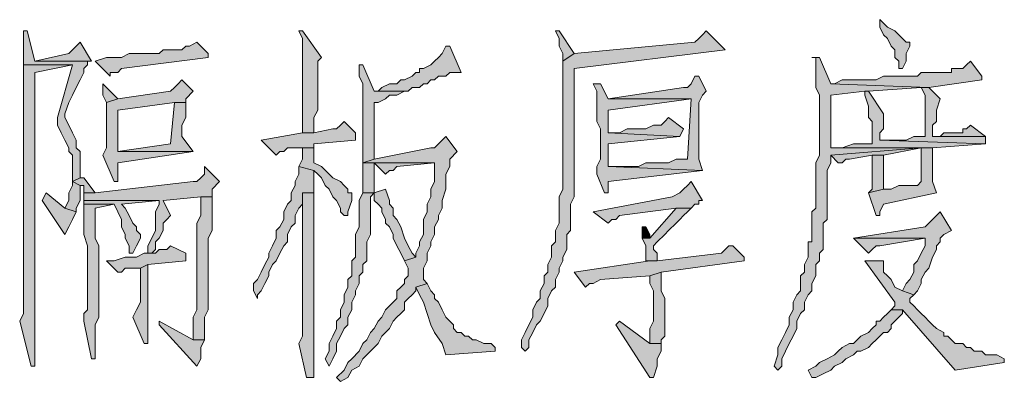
# Model space of a CAD drawing. Header units: millimetres. Extents: x 24 to 410, y 10 to 282.
# Drawn here: x 340.32 to 351.37, y 27.26 to 31.33 of the extents above; entities that cross this region are included whole.
import ezdxf

# ---------------------------------------------------------------- set-up
doc = ezdxf.new("R2010")
doc.units = ezdxf.units.MM

msp = doc.modelspace()

# ---------------------------------------------------------------- hatches: boundary and pattern name
h = msp.add_hatch(color=7)
h.dxf.hatch_style = 2
h.paths.add_polyline_path([(349.969667, 31.326667), (349.969667, 31.242), (350.012, 31.157333), (350.054333, 31.115), (350.096667, 31.030333), (350.139, 30.988), (350.139, 30.903333), (350.181333, 30.861), (350.181333, 30.776333), (350.223667, 30.776333), (350.266, 30.861), (350.266, 30.945667), (350.308333, 31.030333), (350.308333, 31.072667), (350.266, 31.072667), (350.223667, 31.115), (350.181333, 31.157333), (350.139, 31.199667), (350.054333, 31.242)])
h = msp.add_hatch(color=7)
h.dxf.hatch_style = 2
h.paths.add_polyline_path([(340.402333, 31.199667), (340.36, 31.199667), (340.36, 31.115), (340.36, 30.818667), (340.910333, 30.818667), (340.741, 30.226), (340.741, 30.141333), (340.783333, 30.056667), (340.825667, 29.972), (340.868, 29.887333), (340.868, 29.845), (340.910333, 29.802667), (340.910333, 29.506333), (340.995, 29.548667), (340.995, 29.845), (340.952667, 29.887333), (340.952667, 29.972), (340.910333, 30.056667), (340.868, 30.141333), (340.825667, 30.226), (340.825667, 30.268333), (340.868, 30.395333), (340.910333, 30.48), (340.952667, 30.564667), (340.995, 30.649333), (341.037333, 30.734), (341.037333, 30.776333), (341.079667, 30.818667), (341.079667, 30.861), (341.122, 30.861), (340.487, 30.861)])
h = msp.add_hatch(color=7)
h.dxf.hatch_style = 2
h.paths.add_polyline_path([(343.492667, 31.199667), (343.450333, 31.199667), (343.492667, 31.115), (343.492667, 30.056667), (343.619667, 30.056667), (343.619667, 30.141333), (343.619667, 30.226), (343.662, 30.310667), (343.662, 30.861), (343.704333, 30.903333)])
h = msp.add_hatch(color=7)
h.dxf.hatch_style = 2
h.paths.add_polyline_path([(348.022333, 31.199667), (347.98, 31.157333), (347.937667, 31.115), (347.895333, 31.072667), (346.540667, 30.945667), (346.413667, 30.861), (346.413667, 29.421667), (346.371333, 29.337), (346.371333, 29.252333), (346.371333, 29.21), (346.371333, 29.040667), (346.329, 28.956), (346.329, 28.829), (346.286667, 28.786667), (346.286667, 28.659667), (346.244333, 28.575), (346.244333, 28.490333), (346.202, 28.448), (346.202, 28.363333), (346.159667, 28.278667), (346.159667, 28.194), (346.117333, 28.151667), (346.075, 28.067), (346.075, 27.982333), (346.032667, 27.897667), (345.990333, 27.813), (345.948, 27.728333), (345.948, 27.643667), (345.990333, 27.601333), (346.032667, 27.643667), (346.032667, 27.728333), (346.075, 27.813), (346.117333, 27.897667), (346.159667, 27.94), (346.202, 28.024667), (346.244333, 28.109333), (346.244333, 28.194), (346.286667, 28.278667), (346.329, 28.321), (346.329, 28.405667), (346.371333, 28.490333), (346.371333, 28.532667), (346.413667, 28.617333), (346.413667, 28.659667), (346.456, 28.744333), (346.456, 28.913667), (346.498333, 28.956), (346.498333, 29.252333), (346.540667, 29.337), (346.540667, 30.776333), (348.234, 30.988), (348.191667, 31.030333)])
h = msp.add_hatch(color=7)
h.dxf.hatch_style = 2
h.paths.add_polyline_path([(346.371333, 31.199667), (346.329, 31.199667), (346.371333, 31.115), (346.371333, 31.030333), (346.413667, 30.945667), (346.413667, 30.861), (346.540667, 30.945667)])
h = msp.add_hatch(color=7)
h.dxf.hatch_style = 2
h.paths.add_polyline_path([(340.995, 31.072667), (340.952667, 31.030333), (340.910333, 30.988), (340.868, 30.945667), (340.487, 30.861), (341.122, 30.861)])
h = msp.add_hatch(color=7)
h.dxf.hatch_style = 2
h.paths.add_polyline_path([(342.307333, 31.072667), (342.222667, 31.030333), (342.180333, 31.030333), (342.138, 30.988), (341.926333, 30.988), (341.884, 30.945667), (341.545333, 30.945667), (341.460667, 30.903333), (341.291333, 30.903333), (341.164333, 30.861), (341.333667, 30.691667), (341.333667, 30.734), (341.418333, 30.734), (341.460667, 30.776333), (342.434333, 30.903333), (342.434333, 30.945667)])
h = msp.add_hatch(color=7)
h.dxf.hatch_style = 2
h.paths.add_polyline_path([(345.143667, 31.030333), (345.101333, 31.030333), (345.059, 30.945667), (345.016667, 30.903333), (344.974333, 30.861), (344.932, 30.818667), (344.847333, 30.776333), (344.805, 30.776333), (344.805, 30.734), (344.762667, 30.734), (344.720333, 30.691667), (344.635667, 30.649333), (344.593333, 30.649333), (344.551, 30.607), (344.466333, 30.607), (344.381667, 30.564667), (344.339333, 30.522333), (344.297, 30.522333), (344.635667, 30.522333), (344.678, 30.522333), (344.720333, 30.564667), (344.805, 30.564667), (344.847333, 30.607), (344.889667, 30.607), (344.932, 30.649333), (344.974333, 30.649333), (345.016667, 30.691667), (345.101333, 30.691667), (345.143667, 30.734), (345.270667, 30.734)])
h = msp.add_hatch(color=7)
h.dxf.hatch_style = 2
h.paths.add_polyline_path([(349.292333, 30.903333), (349.207667, 30.903333), (349.25, 30.903333), (349.25, 30.564667), (349.292333, 30.48), (349.292333, 29.802667), (349.25, 29.718), (349.25, 29.21), (349.207667, 29.167667), (349.207667, 28.998333), (349.207667, 28.913667), (349.207667, 28.829), (349.165333, 28.829), (349.165333, 28.659667), (349.123, 28.575), (349.123, 28.490333), (349.080667, 28.448), (349.080667, 28.278667), (349.038333, 28.236333), (348.996, 28.151667), (348.996, 28.067), (348.953667, 27.982333), (348.953667, 27.897667), (348.911333, 27.813), (348.869, 27.728333), (348.826667, 27.643667), (348.826667, 27.559), (348.784333, 27.432), (348.826667, 27.389667), (348.869, 27.432), (348.869, 27.516667), (348.911333, 27.601333), (348.953667, 27.686), (348.996, 27.770667), (349.038333, 27.855333), (349.038333, 27.94), (349.080667, 28.024667), (349.123, 28.067), (349.123, 28.151667), (349.165333, 28.236333), (349.207667, 28.278667), (349.207667, 28.363333), (349.25, 28.448), (349.25, 28.575), (349.292333, 28.617333), (349.292333, 28.702), (349.334667, 28.744333), (349.334667, 29.040667), (349.377, 29.083), (349.377, 29.633333), (349.419333, 29.718), (349.419333, 29.802667), (350.435333, 29.887333), (350.562333, 29.887333), (349.419333, 29.887333), (349.419333, 30.48), (349.800333, 30.522333), (349.842667, 30.522333), (350.435333, 30.564667), (350.52, 30.564667), (349.419333, 30.607)])
h = msp.add_hatch(color=7)
h.dxf.hatch_style = 2
h.paths.add_polyline_path([(350.985667, 30.861), (350.943333, 30.818667), (350.901, 30.776333), (350.774, 30.776333), (350.774, 30.734), (350.435333, 30.734), (350.393, 30.691667), (350.012, 30.691667), (349.927333, 30.649333), (349.842667, 30.649333), (349.758, 30.649333), (349.546333, 30.649333), (349.461667, 30.607), (349.419333, 30.607), (350.52, 30.564667), (351.112667, 30.649333), (351.112667, 30.691667)])
h = msp.add_hatch(color=7)
h.dxf.hatch_style = 2
h.paths.add_polyline_path([(340.36, 30.818667), (340.36, 28.532667), (340.36, 28.448), (340.36, 28.024667), (340.317667, 27.94), (340.444667, 27.432), (340.487, 27.432), (340.487, 27.474333), (340.487, 30.734), (340.910333, 30.818667)])
h = msp.add_hatch(color=7)
h.dxf.hatch_style = 2
h.paths.add_polyline_path([(344.17, 30.818667), (344.127667, 30.818667), (344.127667, 30.691667), (344.17, 30.607), (344.17, 29.718), (344.297, 29.760333), (344.297, 30.395333), (344.339333, 30.395333), (344.424, 30.437667), (344.466333, 30.48), (344.551, 30.48), (344.635667, 30.522333), (344.297, 30.522333)])
h = msp.add_hatch(color=7)
h.dxf.hatch_style = 2
h.paths.add_polyline_path([(342.138, 30.649333), (342.095667, 30.607), (342.053333, 30.564667), (342.011, 30.522333), (341.418333, 30.437667), (341.291333, 30.395333), (341.291333, 29.887333), (341.249, 29.802667), (341.376, 29.506333), (341.418333, 29.506333), (341.418333, 29.591), (341.418333, 29.718), (342.265, 29.845), (341.418333, 29.845), (341.418333, 29.929667), (341.418333, 30.099), (341.418333, 30.226), (341.418333, 30.310667), (342.053333, 30.395333), (342.180333, 30.395333), (342.180333, 30.437667), (342.265, 30.522333)])
h = msp.add_hatch(color=7)
h.dxf.hatch_style = 2
h.paths.add_polyline_path([(341.249, 30.607), (341.249, 30.48), (341.291333, 30.395333), (341.418333, 30.437667)])
h = msp.add_hatch(color=7)
h.dxf.hatch_style = 2
h.paths.add_polyline_path([(346.837, 30.607), (346.752333, 30.607), (346.794667, 30.522333), (346.794667, 30.183667), (346.837, 30.099), (346.837, 29.760333), (346.794667, 29.675667), (346.794667, 29.591), (346.879333, 29.379333), (346.921667, 29.379333), (346.921667, 29.421667), (346.921667, 29.506333), (347.98, 29.633333), (346.921667, 29.675667), (346.921667, 29.802667), (346.921667, 29.887333), (346.921667, 29.929667), (347.726, 30.014333), (346.921667, 30.056667), (346.921667, 30.310667), (347.853, 30.437667), (346.921667, 30.437667)])
h = msp.add_hatch(color=7)
h.dxf.hatch_style = 2
h.paths.add_polyline_path([(347.937667, 30.691667), (347.895333, 30.691667), (347.853, 30.607), (347.810667, 30.564667), (347.768333, 30.564667), (346.921667, 30.437667), (347.853, 30.437667), (347.810667, 29.760333), (347.683667, 29.760333), (347.599, 29.718), (347.345, 29.718), (347.260333, 29.675667), (346.921667, 29.675667), (347.98, 29.633333), (347.937667, 29.760333), (347.937667, 30.014333), (347.937667, 30.099), (347.937667, 30.395333), (347.98, 30.48), (348.022333, 30.522333)])
h = msp.add_hatch(color=7)
h.dxf.hatch_style = 2
h.paths.add_polyline_path([(349.842667, 30.522333), (349.800333, 30.522333), (349.800333, 30.48), (349.842667, 30.353), (349.842667, 30.226), (349.885, 30.183667), (349.885, 29.929667), (349.842667, 29.929667), (349.673333, 29.929667), (349.546333, 29.887333), (349.419333, 29.887333), (350.562333, 29.887333), (351.155, 29.929667), (349.969667, 29.972), (349.969667, 30.056667), (350.012, 30.099), (350.012, 30.268333)])
h = msp.add_hatch(color=7)
h.dxf.hatch_style = 2
h.paths.add_polyline_path([(350.52, 30.564667), (350.435333, 30.564667), (350.477667, 30.48), (350.477667, 30.014333), (350.393, 30.014333), (350.350667, 30.014333), (350.266, 29.972), (349.969667, 29.972), (351.155, 29.929667), (351.155, 30.014333), (350.562333, 30.014333), (350.562333, 30.141333), (350.604667, 30.183667), (350.604667, 30.226), (350.604667, 30.310667), (350.647, 30.437667)])
h = msp.add_hatch(color=7)
h.dxf.hatch_style = 2
h.paths.add_polyline_path([(342.180333, 30.395333), (342.053333, 30.395333), (342.011, 29.929667), (341.418333, 29.845), (342.265, 29.845), (342.138, 30.014333), (342.138, 30.141333), (342.180333, 30.226)])
h = msp.add_hatch(color=7)
h.dxf.hatch_style = 2
h.paths.add_polyline_path([(343.958333, 30.183667), (343.916, 30.141333), (343.873667, 30.099), (343.831333, 30.099), (343.619667, 30.056667), (343.492667, 30.056667), (343.027, 29.972), (343.196333, 29.802667), (343.238667, 29.845), (343.281, 29.845), (343.323333, 29.887333), (343.619667, 29.887333), (343.619667, 29.929667), (344.085333, 29.972), (344.085333, 30.056667)])
h = msp.add_hatch(color=7)
h.dxf.hatch_style = 2
h.paths.add_polyline_path([(347.599, 30.226), (347.556667, 30.183667), (347.514333, 30.141333), (347.429667, 30.141333), (347.345, 30.099), (347.133333, 30.099), (347.048667, 30.056667), (346.921667, 30.056667), (347.726, 30.014333), (347.768333, 30.099)])
h = msp.add_hatch(color=7)
h.dxf.hatch_style = 2
h.paths.add_polyline_path([(350.985667, 30.141333), (350.943333, 30.099), (350.901, 30.099), (350.901, 30.056667), (350.689333, 30.056667), (350.647, 30.014333), (350.562333, 30.014333), (351.155, 30.014333)])
h = msp.add_hatch(color=7)
h.dxf.hatch_style = 2
h.paths.add_polyline_path([(345.101333, 30.014333), (345.059, 29.972), (345.016667, 29.929667), (344.974333, 29.887333), (344.932, 29.887333), (344.297, 29.760333), (344.17, 29.718), (344.974333, 29.718), (344.974333, 29.675667), (344.974333, 29.506333), (344.932, 29.421667), (344.932, 29.337), (344.889667, 29.252333), (344.889667, 29.167667), (344.847333, 29.083), (344.847333, 28.913667), (344.805, 28.829), (344.805, 28.786667), (344.762667, 28.702), (344.762667, 28.659667), (344.635667, 28.617333), (344.678, 28.532667), (344.678, 28.490333), (344.678, 28.448), (344.635667, 28.405667), (344.635667, 28.363333), (344.593333, 28.321), (344.551, 28.278667), (344.551, 28.194), (344.508667, 28.151667), (344.466333, 28.109333), (344.424, 28.067), (344.381667, 27.982333), (344.339333, 27.94), (344.297, 27.855333), (344.254667, 27.813), (344.212333, 27.728333), (344.17, 27.686), (344.127667, 27.601333), (344.043, 27.516667), (344.000667, 27.474333), (343.958333, 27.389667), (343.873667, 27.305), (343.916, 27.262667), (344.000667, 27.305), (344.043, 27.389667), (344.127667, 27.432), (344.17, 27.516667), (344.212333, 27.559), (344.297, 27.643667), (344.339333, 27.686), (344.381667, 27.770667), (344.424, 27.813), (344.466333, 27.855333), (344.508667, 27.94), (344.551, 27.982333), (344.593333, 28.024667), (344.635667, 28.067), (344.635667, 28.151667), (344.678, 28.194), (344.720333, 28.236333), (344.762667, 28.278667), (344.762667, 28.321), (344.889667, 28.363333), (344.847333, 28.405667), (344.847333, 28.532667), (344.889667, 28.617333), (344.889667, 28.702), (344.932, 28.786667), (344.932, 28.829), (344.974333, 28.913667), (344.974333, 28.998333), (345.016667, 29.083), (345.016667, 29.125333), (345.059, 29.21), (345.059, 29.294667), (345.101333, 29.421667), (345.101333, 29.591), (345.143667, 29.675667), (345.143667, 29.760333), (345.228333, 29.845)])
h = msp.add_hatch(color=7)
h.dxf.hatch_style = 2
h.paths.add_polyline_path([(343.619667, 29.887333), (343.492667, 29.887333), (343.492667, 29.802667), (343.492667, 29.760333), (343.450333, 29.675667), (343.619667, 29.633333), (343.662, 29.591), (343.704333, 29.548667), (343.746667, 29.464), (343.789, 29.421667), (343.831333, 29.337), (343.873667, 29.294667), (343.916, 29.21), (343.916, 29.167667), (343.958333, 29.125333), (344.000667, 29.125333), (344.000667, 29.167667), (344.043, 29.294667), (344.043, 29.379333), (344.000667, 29.379333), (344.000667, 29.421667), (343.958333, 29.464), (343.916, 29.506333), (343.831333, 29.548667), (343.789, 29.591), (343.704333, 29.675667), (343.619667, 29.718)])
h = msp.add_hatch(color=7)
h.dxf.hatch_style = 2
h.paths.add_polyline_path([(350.435333, 29.887333), (349.419333, 29.802667), (349.504, 29.718), (349.546333, 29.718), (349.588667, 29.760333), (349.631, 29.760333), (349.885, 29.802667), (350.012, 29.802667)])
h = msp.add_hatch(color=7)
h.dxf.hatch_style = 2
h.paths.add_polyline_path([(350.562333, 29.887333), (350.435333, 29.887333), (350.435333, 29.802667), (350.435333, 29.506333), (350.393, 29.464), (350.181333, 29.464), (350.096667, 29.421667), (350.012, 29.421667), (349.842667, 29.379333), (349.927333, 29.125333), (349.969667, 29.125333), (349.969667, 29.167667), (350.012, 29.252333), (350.604667, 29.379333), (350.562333, 29.506333)])
h = msp.add_hatch(color=7)
h.dxf.hatch_style = 2
h.paths.add_polyline_path([(350.012, 29.802667), (349.885, 29.802667), (349.885, 29.675667), (349.885, 29.421667), (349.842667, 29.379333), (350.012, 29.421667)])
h = msp.add_hatch(color=7)
h.dxf.hatch_style = 2
h.paths.add_polyline_path([(342.392, 29.675667), (342.392, 29.591), (342.349667, 29.548667), (342.307333, 29.506333), (342.265, 29.506333), (341.164333, 29.379333), (341.037333, 29.379333), (341.037333, 29.294667), (341.884, 29.294667), (341.884, 29.252333), (341.841667, 29.167667), (341.841667, 28.956), (341.799333, 28.871333), (341.757, 28.786667), (341.757, 28.702), (341.799333, 28.702), (341.841667, 28.744333), (341.841667, 28.829), (341.884, 28.871333), (341.926333, 28.956), (341.926333, 29.040667), (341.968667, 29.083), (342.011, 29.125333), (341.926333, 29.294667), (342.349667, 29.337), (342.476667, 29.337), (342.476667, 29.421667), (342.561333, 29.506333)])
h = msp.add_hatch(color=7)
h.dxf.hatch_style = 2
h.paths.add_polyline_path([(343.450333, 29.675667), (343.450333, 29.591), (343.408, 29.506333), (343.408, 29.464), (343.365667, 29.379333), (343.365667, 29.294667), (343.323333, 29.252333), (343.281, 29.167667), (343.281, 29.083), (343.238667, 28.998333), (343.196333, 28.956), (343.196333, 28.871333), (343.154, 28.786667), (343.111667, 28.702), (343.111667, 28.659667), (343.069333, 28.575), (343.027, 28.490333), (342.984667, 28.405667), (342.942333, 28.363333), (342.942333, 28.278667), (342.984667, 28.194), (342.984667, 28.236333), (343.027, 28.278667), (343.069333, 28.363333), (343.111667, 28.448), (343.111667, 28.490333), (343.154, 28.575), (343.196333, 28.617333), (343.238667, 28.702), (343.281, 28.786667), (343.323333, 28.829), (343.323333, 28.913667), (343.365667, 28.998333), (343.408, 29.040667), (343.408, 29.125333), (343.450333, 29.21), (343.492667, 29.252333), (343.492667, 29.379333), (343.619667, 29.379333), (343.619667, 29.633333)])
h = msp.add_hatch(color=7)
h.dxf.hatch_style = 2
h.paths.add_polyline_path([(344.297, 29.379333), (344.297, 29.718), (344.17, 29.718), (344.17, 29.379333)])
h = msp.add_hatch(color=7)
h.dxf.hatch_style = 2
h.paths.add_polyline_path([(344.297, 29.718), (344.424, 29.591), (344.466333, 29.633333), (344.508667, 29.633333), (344.551, 29.675667), (344.974333, 29.718)])
h = msp.add_hatch(color=7)
h.dxf.hatch_style = 2
h.paths.add_polyline_path([(340.910333, 29.506333), (340.910333, 29.464), (340.868, 29.379333), (340.868, 29.294667), (340.825667, 29.21), (340.952667, 29.167667), (340.952667, 29.21), (340.995, 29.294667), (340.995, 29.464)])
h = msp.add_hatch(color=7)
h.dxf.hatch_style = 2
h.paths.add_polyline_path([(341.037333, 29.548667), (340.995, 29.548667), (340.910333, 29.506333), (340.995, 29.464), (341.037333, 29.464), (341.037333, 29.379333), (341.164333, 29.379333)])
h = msp.add_hatch(color=7)
h.dxf.hatch_style = 2
h.paths.add_polyline_path([(347.853, 29.506333), (347.810667, 29.464), (347.768333, 29.421667), (347.726, 29.379333), (347.641333, 29.337), (346.752333, 29.167667), (346.921667, 29.040667), (346.964, 29.083), (347.006333, 29.083), (347.048667, 29.125333), (347.683667, 29.21), (347.853, 29.21), (347.895333, 29.252333), (347.937667, 29.252333), (347.937667, 29.294667), (347.98, 29.294667)])
h = msp.add_hatch(color=7)
h.dxf.hatch_style = 2
h.paths.add_polyline_path([(344.424, 29.421667), (344.297, 29.379333), (344.17, 29.379333), (344.297, 29.379333), (344.297, 29.294667), (344.339333, 29.252333), (344.381667, 29.21), (344.381667, 29.167667), (344.424, 29.083), (344.424, 29.040667), (344.466333, 28.998333), (344.508667, 28.913667), (344.508667, 28.871333), (344.551, 28.786667), (344.593333, 28.702), (344.635667, 28.617333), (344.762667, 28.659667), (344.720333, 28.702), (344.678, 28.786667), (344.635667, 28.871333), (344.593333, 28.998333), (344.551, 29.083), (344.508667, 29.125333), (344.508667, 29.21), (344.466333, 29.252333), (344.466333, 29.294667)])
h = msp.add_hatch(color=7)
h.dxf.hatch_style = 2
h.paths.add_polyline_path([(340.614, 29.379333), (340.571667, 29.294667), (340.825667, 28.913667), (340.868, 28.998333), (340.910333, 29.083), (340.952667, 29.167667), (340.825667, 29.21)])
h = msp.add_hatch(color=7)
h.dxf.hatch_style = 2
h.paths.add_polyline_path([(341.037333, 29.294667), (341.037333, 29.252333), (341.376, 29.252333), (341.418333, 29.167667), (341.460667, 29.083), (341.460667, 28.998333), (341.503, 28.913667), (341.503, 28.871333), (341.545333, 28.786667), (341.545333, 28.702), (341.587667, 28.702), (341.63, 28.786667), (341.672333, 28.871333), (341.672333, 28.913667), (341.63, 28.956), (341.63, 28.998333), (341.587667, 29.040667), (341.545333, 29.125333), (341.503, 29.21), (341.460667, 29.252333), (341.884, 29.294667)])
h = msp.add_hatch(color=7)
h.dxf.hatch_style = 2
h.paths.add_polyline_path([(342.476667, 29.337), (342.349667, 29.337), (342.349667, 29.252333), (342.349667, 29.125333), (342.307333, 29.040667), (342.307333, 28.067), (342.265, 27.982333), (342.265, 27.728333), (342.392, 27.728333), (342.392, 27.982333), (342.434333, 28.067), (342.434333, 28.871333), (342.476667, 28.956)])
h = msp.add_hatch(color=7)
h.dxf.hatch_style = 2
h.paths.add_polyline_path([(343.619667, 29.379333), (343.492667, 29.379333), (343.492667, 29.294667), (343.492667, 27.770667), (343.450333, 27.686), (343.535, 27.305), (343.619667, 27.305), (343.619667, 27.347333), (343.619667, 27.813), (343.619667, 27.855333)])
h = msp.add_hatch(color=7)
h.dxf.hatch_style = 2
h.paths.add_polyline_path([(344.17, 29.379333), (344.127667, 29.294667), (344.127667, 28.998333), (344.085333, 28.913667), (344.085333, 28.659667), (344.043, 28.617333), (344.043, 28.448), (344.000667, 28.405667), (344.000667, 28.321), (343.958333, 28.236333), (343.958333, 28.151667), (343.916, 28.067), (343.916, 27.982333), (343.873667, 27.94), (343.873667, 27.855333), (343.831333, 27.770667), (343.789, 27.686), (343.789, 27.601333), (343.746667, 27.516667), (343.789, 27.432), (343.831333, 27.516667), (343.873667, 27.601333), (343.873667, 27.686), (343.916, 27.770667), (343.958333, 27.855333), (344.000667, 27.897667), (344.000667, 27.982333), (344.043, 28.067), (344.043, 28.151667), (344.085333, 28.236333), (344.085333, 28.278667), (344.127667, 28.363333), (344.127667, 28.448), (344.17, 28.490333), (344.17, 28.575), (344.212333, 28.617333), (344.212333, 28.829), (344.254667, 28.913667), (344.254667, 29.337), (344.297, 29.379333)])
h = msp.add_hatch(color=7)
h.dxf.hatch_style = 2
h.paths.add_polyline_path([(341.037333, 29.252333), (341.037333, 28.913667), (341.079667, 28.786667), (341.079667, 28.067), (341.037333, 28.024667), (341.037333, 27.94), (341.122, 27.516667), (341.164333, 27.516667), (341.164333, 27.559), (341.164333, 27.813), (341.164333, 27.897667), (341.206667, 27.982333), (341.206667, 28.786667), (341.164333, 28.871333), (341.164333, 29.21), (341.376, 29.252333)])
h = msp.add_hatch(color=7)
h.dxf.hatch_style = 2
h.paths.add_polyline_path([(347.853, 29.21), (347.683667, 29.21), (347.387333, 28.871333), (347.302667, 28.871333), (347.345, 28.786667), (347.345, 28.617333), (347.472, 28.617333), (347.472, 28.702), (347.429667, 28.744333), (347.429667, 28.786667), (347.472, 28.829), (347.556667, 28.913667), (347.599, 28.956), (347.683667, 29.040667), (347.726, 29.083), (347.768333, 29.125333), (347.810667, 29.167667)])
h = msp.add_hatch(color=7)
h.dxf.hatch_style = 2
h.paths.add_polyline_path([(350.647, 29.167667), (350.604667, 29.125333), (350.562333, 29.083), (350.52, 29.040667), (350.477667, 28.998333), (349.673333, 28.871333), (350.477667, 28.871333), (350.477667, 28.786667), (350.435333, 28.702), (350.393, 28.617333), (350.350667, 28.575), (350.350667, 28.490333), (350.308333, 28.405667), (350.266, 28.363333), (350.223667, 28.278667), (350.350667, 28.236333), (350.393, 28.278667), (350.435333, 28.363333), (350.435333, 28.405667), (350.477667, 28.490333), (350.52, 28.532667), (350.562333, 28.659667), (350.604667, 28.744333), (350.604667, 28.786667), (350.647, 28.829), (350.647, 28.871333), (350.689333, 28.913667), (350.774, 28.956)])
h = msp.add_hatch(color=7)
h.dxf.hatch_style = 2
h.paths.add_polyline_path([(347.345, 28.998333), (347.302667, 28.998333), (347.302667, 28.956), (347.302667, 28.871333), (347.387333, 28.871333), (347.387333, 28.913667)])
h = msp.add_hatch(color=7)
h.dxf.hatch_style = 2
h.paths.add_polyline_path([(349.673333, 28.871333), (349.842667, 28.702), (349.885, 28.744333), (349.927333, 28.786667), (349.969667, 28.786667), (350.477667, 28.871333)])
h = msp.add_hatch(color=7)
h.dxf.hatch_style = 2
h.paths.add_polyline_path([(342.011, 28.786667), (341.968667, 28.744333), (341.884, 28.744333), (341.841667, 28.702), (341.714667, 28.702), (341.63, 28.659667), (341.503, 28.659667), (341.376, 28.617333), (341.291333, 28.617333), (341.418333, 28.490333), (341.460667, 28.490333), (341.503, 28.532667), (341.672333, 28.532667), (341.757, 28.575), (342.180333, 28.617333), (342.180333, 28.702)])
h = msp.add_hatch(color=7)
h.dxf.hatch_style = 2
h.paths.add_polyline_path([(348.318667, 28.786667), (348.276333, 28.786667), (348.234, 28.744333), (348.191667, 28.702), (347.472, 28.617333), (347.345, 28.617333), (347.387333, 28.617333), (346.540667, 28.490333), (346.667667, 28.321), (346.71, 28.363333), (346.752333, 28.363333), (346.837, 28.405667), (347.387333, 28.448), (347.514333, 28.490333), (348.445667, 28.617333), (348.445667, 28.659667)])
h = msp.add_hatch(color=7)
h.dxf.hatch_style = 2
h.paths.add_polyline_path([(350.012, 28.617333), (349.800333, 28.617333), (350.139, 28.151667), (350.139, 28.109333), (350.096667, 28.067), (350.223667, 28.067), (350.816333, 27.389667), (351.366667, 27.474333), (351.366667, 27.516667), (351.282, 27.559), (351.155, 27.559), (351.112667, 27.601333), (351.028, 27.601333), (350.985667, 27.643667), (350.943333, 27.643667), (350.901, 27.686), (350.816333, 27.686), (350.774, 27.728333), (350.731667, 27.770667), (350.689333, 27.770667), (350.689333, 27.813), (350.604667, 27.855333), (350.562333, 27.897667), (350.52, 27.94), (350.477667, 27.982333), (350.435333, 28.024667), (350.393, 28.067), (350.350667, 28.109333), (350.308333, 28.151667), (350.308333, 28.194), (350.350667, 28.236333), (350.223667, 28.278667), (350.139, 28.321), (350.096667, 28.405667), (350.054333, 28.448), (350.012, 28.490333)])
h = msp.add_hatch(color=7)
h.dxf.hatch_style = 2
h.paths.add_polyline_path([(341.757, 28.575), (341.672333, 28.532667), (341.672333, 28.151667), (341.63, 28.067), (341.587667, 27.982333), (341.714667, 27.686), (341.757, 27.686), (341.757, 27.982333)])
h = msp.add_hatch(color=7)
h.dxf.hatch_style = 2
h.paths.add_polyline_path([(347.514333, 28.490333), (347.387333, 28.448), (347.387333, 28.363333), (347.429667, 28.278667), (347.429667, 27.94), (347.387333, 27.855333), (347.387333, 27.686), (347.514333, 27.686), (347.514333, 27.728333), (347.556667, 27.770667), (347.556667, 28.194), (347.514333, 28.278667)])
h = msp.add_hatch(color=7)
h.dxf.hatch_style = 2
h.paths.add_polyline_path([(344.889667, 28.363333), (344.762667, 28.321), (344.805, 28.236333), (344.847333, 28.151667), (344.889667, 28.024667), (344.932, 27.897667), (344.974333, 27.813), (345.059, 27.686), (345.101333, 27.559), (345.651667, 27.601333), (345.651667, 27.643667), (345.609333, 27.686), (345.524667, 27.686), (345.44, 27.728333), (345.397667, 27.728333), (345.355333, 27.770667), (345.313, 27.770667), (345.270667, 27.813), (345.228333, 27.813), (345.186, 27.855333), (345.186, 27.897667), (345.143667, 27.94), (345.101333, 27.982333), (345.059, 28.067), (345.016667, 28.151667), (344.974333, 28.194), (344.974333, 28.236333), (344.932, 28.278667)])
h = msp.add_hatch(color=7)
h.dxf.hatch_style = 2
h.paths.add_polyline_path([(350.096667, 28.067), (350.054333, 28.024667), (350.012, 27.982333), (349.969667, 27.94), (349.927333, 27.94), (349.927333, 27.897667), (349.885, 27.855333), (349.842667, 27.813), (349.758, 27.770667), (349.715667, 27.728333), (349.673333, 27.686), (349.631, 27.686), (349.546333, 27.643667), (349.504, 27.601333), (349.461667, 27.559), (349.377, 27.516667), (349.292333, 27.474333), (349.25, 27.432), (349.165333, 27.389667), (349.207667, 27.305), (349.25, 27.305), (349.334667, 27.347333), (349.419333, 27.389667), (349.461667, 27.432), (349.546333, 27.474333), (349.588667, 27.516667), (349.673333, 27.559), (349.715667, 27.601333), (349.758, 27.601333), (349.842667, 27.643667), (349.885, 27.686), (349.927333, 27.728333), (349.969667, 27.770667), (350.012, 27.813), (350.054333, 27.813), (350.096667, 27.855333), (350.096667, 27.897667), (350.139, 27.94), (350.181333, 27.982333), (350.223667, 28.024667), (350.223667, 28.067)])
h = msp.add_hatch(color=7)
h.dxf.hatch_style = 2
h.paths.add_polyline_path([(341.884, 27.94), (341.884, 27.897667), (342.307333, 27.432), (342.349667, 27.516667), (342.349667, 27.643667), (342.392, 27.728333), (342.265, 27.728333)])
h = msp.add_hatch(color=7)
h.dxf.hatch_style = 2
h.paths.add_polyline_path([(347.048667, 27.94), (347.006333, 27.897667), (347.387333, 27.305), (347.429667, 27.305), (347.472, 27.432), (347.472, 27.516667), (347.514333, 27.601333), (347.514333, 27.686), (347.387333, 27.686)])

# ---------------------------------------------------------------- linework, layer by layer
at = {"color": 7, "lineweight": 0}
for points in [[(349.969667, 31.326667), (349.969667, 31.242), (350.012, 31.157333), (350.054333, 31.115), (350.096667, 31.030333), (350.139, 30.988), (350.139, 30.903333), (350.181333, 30.861), (350.181333, 30.776333), (350.223667, 30.776333), (350.266, 30.861), (350.266, 30.945667), (350.308333, 31.030333), (350.308333, 31.072667), (350.266, 31.072667), (350.223667, 31.115), (350.181333, 31.157333), (350.139, 31.199667), (350.054333, 31.242)], [(340.402333, 31.199667), (340.36, 31.199667), (340.36, 31.115), (340.36, 30.818667), (340.910333, 30.818667), (340.741, 30.226), (340.741, 30.141333), (340.783333, 30.056667), (340.825667, 29.972), (340.868, 29.887333), (340.868, 29.845), (340.910333, 29.802667), (340.910333, 29.506333), (340.995, 29.548667), (340.995, 29.845), (340.952667, 29.887333), (340.952667, 29.972), (340.910333, 30.056667), (340.868, 30.141333), (340.825667, 30.226), (340.825667, 30.268333), (340.868, 30.395333), (340.910333, 30.48), (340.952667, 30.564667), (340.995, 30.649333), (341.037333, 30.734), (341.037333, 30.776333), (341.079667, 30.818667), (341.079667, 30.861), (341.122, 30.861), (340.487, 30.861)], [(343.492667, 31.199667), (343.450333, 31.199667), (343.492667, 31.115), (343.492667, 30.056667), (343.619667, 30.056667), (343.619667, 30.141333), (343.619667, 30.226), (343.662, 30.310667), (343.662, 30.861), (343.704333, 30.903333)], [(348.022333, 31.199667), (347.98, 31.157333), (347.937667, 31.115), (347.895333, 31.072667), (346.540667, 30.945667), (346.413667, 30.861), (346.413667, 29.421667), (346.371333, 29.337), (346.371333, 29.252333), (346.371333, 29.21), (346.371333, 29.040667), (346.329, 28.956), (346.329, 28.829), (346.286667, 28.786667), (346.286667, 28.659667), (346.244333, 28.575), (346.244333, 28.490333), (346.202, 28.448), (346.202, 28.363333), (346.159667, 28.278667), (346.159667, 28.194), (346.117333, 28.151667), (346.075, 28.067), (346.075, 27.982333), (346.032667, 27.897667), (345.990333, 27.813), (345.948, 27.728333), (345.948, 27.643667), (345.990333, 27.601333), (346.032667, 27.643667), (346.032667, 27.728333), (346.075, 27.813), (346.117333, 27.897667), (346.159667, 27.94), (346.202, 28.024667), (346.244333, 28.109333), (346.244333, 28.194), (346.286667, 28.278667), (346.329, 28.321), (346.329, 28.405667), (346.371333, 28.490333), (346.371333, 28.532667), (346.413667, 28.617333), (346.413667, 28.659667), (346.456, 28.744333), (346.456, 28.913667), (346.498333, 28.956), (346.498333, 29.252333), (346.540667, 29.337), (346.540667, 30.776333), (348.234, 30.988), (348.191667, 31.030333)], [(346.371333, 31.199667), (346.329, 31.199667), (346.371333, 31.115), (346.371333, 31.030333), (346.413667, 30.945667), (346.413667, 30.861), (346.540667, 30.945667)], [(340.995, 31.072667), (340.952667, 31.030333), (340.910333, 30.988), (340.868, 30.945667), (340.487, 30.861), (341.122, 30.861)], [(342.307333, 31.072667), (342.222667, 31.030333), (342.180333, 31.030333), (342.138, 30.988), (341.926333, 30.988), (341.884, 30.945667), (341.545333, 30.945667), (341.460667, 30.903333), (341.291333, 30.903333), (341.164333, 30.861), (341.333667, 30.691667), (341.333667, 30.734), (341.418333, 30.734), (341.460667, 30.776333), (342.434333, 30.903333), (342.434333, 30.945667)], [(345.143667, 31.030333), (345.101333, 31.030333), (345.059, 30.945667), (345.016667, 30.903333), (344.974333, 30.861), (344.932, 30.818667), (344.847333, 30.776333), (344.805, 30.776333), (344.805, 30.734), (344.762667, 30.734), (344.720333, 30.691667), (344.635667, 30.649333), (344.593333, 30.649333), (344.551, 30.607), (344.466333, 30.607), (344.381667, 30.564667), (344.339333, 30.522333), (344.297, 30.522333), (344.635667, 30.522333), (344.678, 30.522333), (344.720333, 30.564667), (344.805, 30.564667), (344.847333, 30.607), (344.889667, 30.607), (344.932, 30.649333), (344.974333, 30.649333), (345.016667, 30.691667), (345.101333, 30.691667), (345.143667, 30.734), (345.270667, 30.734)], [(349.292333, 30.903333), (349.207667, 30.903333), (349.25, 30.903333), (349.25, 30.564667), (349.292333, 30.48), (349.292333, 29.802667), (349.25, 29.718), (349.25, 29.21), (349.207667, 29.167667), (349.207667, 28.998333), (349.207667, 28.913667), (349.207667, 28.829), (349.165333, 28.829), (349.165333, 28.659667), (349.123, 28.575), (349.123, 28.490333), (349.080667, 28.448), (349.080667, 28.278667), (349.038333, 28.236333), (348.996, 28.151667), (348.996, 28.067), (348.953667, 27.982333), (348.953667, 27.897667), (348.911333, 27.813), (348.869, 27.728333), (348.826667, 27.643667), (348.826667, 27.559), (348.784333, 27.432), (348.826667, 27.389667), (348.869, 27.432), (348.869, 27.516667), (348.911333, 27.601333), (348.953667, 27.686), (348.996, 27.770667), (349.038333, 27.855333), (349.038333, 27.94), (349.080667, 28.024667), (349.123, 28.067), (349.123, 28.151667), (349.165333, 28.236333), (349.207667, 28.278667), (349.207667, 28.363333), (349.25, 28.448), (349.25, 28.575), (349.292333, 28.617333), (349.292333, 28.702), (349.334667, 28.744333), (349.334667, 29.040667), (349.377, 29.083), (349.377, 29.633333), (349.419333, 29.718), (349.419333, 29.802667), (350.435333, 29.887333), (350.562333, 29.887333), (349.419333, 29.887333), (349.419333, 30.48), (349.800333, 30.522333), (349.842667, 30.522333), (350.435333, 30.564667), (350.52, 30.564667), (349.419333, 30.607)], [(350.985667, 30.861), (350.943333, 30.818667), (350.901, 30.776333), (350.774, 30.776333), (350.774, 30.734), (350.435333, 30.734), (350.393, 30.691667), (350.012, 30.691667), (349.927333, 30.649333), (349.842667, 30.649333), (349.758, 30.649333), (349.546333, 30.649333), (349.461667, 30.607), (349.419333, 30.607), (350.52, 30.564667), (351.112667, 30.649333), (351.112667, 30.691667)], [(340.36, 30.818667), (340.36, 28.532667), (340.36, 28.448), (340.36, 28.024667), (340.317667, 27.94), (340.444667, 27.432), (340.487, 27.432), (340.487, 27.474333), (340.487, 30.734), (340.910333, 30.818667)], [(344.17, 30.818667), (344.127667, 30.818667), (344.127667, 30.691667), (344.17, 30.607), (344.17, 29.718), (344.297, 29.760333), (344.297, 30.395333), (344.339333, 30.395333), (344.424, 30.437667), (344.466333, 30.48), (344.551, 30.48), (344.635667, 30.522333), (344.297, 30.522333)], [(342.138, 30.649333), (342.095667, 30.607), (342.053333, 30.564667), (342.011, 30.522333), (341.418333, 30.437667), (341.291333, 30.395333), (341.291333, 29.887333), (341.249, 29.802667), (341.376, 29.506333), (341.418333, 29.506333), (341.418333, 29.591), (341.418333, 29.718), (342.265, 29.845), (341.418333, 29.845), (341.418333, 29.929667), (341.418333, 30.099), (341.418333, 30.226), (341.418333, 30.310667), (342.053333, 30.395333), (342.180333, 30.395333), (342.180333, 30.437667), (342.265, 30.522333)], [(341.249, 30.607), (341.249, 30.48), (341.291333, 30.395333), (341.418333, 30.437667)], [(346.837, 30.607), (346.752333, 30.607), (346.794667, 30.522333), (346.794667, 30.183667), (346.837, 30.099), (346.837, 29.760333), (346.794667, 29.675667), (346.794667, 29.591), (346.879333, 29.379333), (346.921667, 29.379333), (346.921667, 29.421667), (346.921667, 29.506333), (347.98, 29.633333), (346.921667, 29.675667), (346.921667, 29.802667), (346.921667, 29.887333), (346.921667, 29.929667), (347.726, 30.014333), (346.921667, 30.056667), (346.921667, 30.310667), (347.853, 30.437667), (346.921667, 30.437667)], [(347.937667, 30.691667), (347.895333, 30.691667), (347.853, 30.607), (347.810667, 30.564667), (347.768333, 30.564667), (346.921667, 30.437667), (347.853, 30.437667), (347.810667, 29.760333), (347.683667, 29.760333), (347.599, 29.718), (347.345, 29.718), (347.260333, 29.675667), (346.921667, 29.675667), (347.98, 29.633333), (347.937667, 29.760333), (347.937667, 30.014333), (347.937667, 30.099), (347.937667, 30.395333), (347.98, 30.48), (348.022333, 30.522333)], [(349.842667, 30.522333), (349.800333, 30.522333), (349.800333, 30.48), (349.842667, 30.353), (349.842667, 30.226), (349.885, 30.183667), (349.885, 29.929667), (349.842667, 29.929667), (349.673333, 29.929667), (349.546333, 29.887333), (349.419333, 29.887333), (350.562333, 29.887333), (351.155, 29.929667), (349.969667, 29.972), (349.969667, 30.056667), (350.012, 30.099), (350.012, 30.268333)], [(350.52, 30.564667), (350.435333, 30.564667), (350.477667, 30.48), (350.477667, 30.014333), (350.393, 30.014333), (350.350667, 30.014333), (350.266, 29.972), (349.969667, 29.972), (351.155, 29.929667), (351.155, 30.014333), (350.562333, 30.014333), (350.562333, 30.141333), (350.604667, 30.183667), (350.604667, 30.226), (350.604667, 30.310667), (350.647, 30.437667)], [(342.180333, 30.395333), (342.053333, 30.395333), (342.011, 29.929667), (341.418333, 29.845), (342.265, 29.845), (342.138, 30.014333), (342.138, 30.141333), (342.180333, 30.226)], [(343.958333, 30.183667), (343.916, 30.141333), (343.873667, 30.099), (343.831333, 30.099), (343.619667, 30.056667), (343.492667, 30.056667), (343.027, 29.972), (343.196333, 29.802667), (343.238667, 29.845), (343.281, 29.845), (343.323333, 29.887333), (343.619667, 29.887333), (343.619667, 29.929667), (344.085333, 29.972), (344.085333, 30.056667)], [(347.599, 30.226), (347.556667, 30.183667), (347.514333, 30.141333), (347.429667, 30.141333), (347.345, 30.099), (347.133333, 30.099), (347.048667, 30.056667), (346.921667, 30.056667), (347.726, 30.014333), (347.768333, 30.099)], [(350.985667, 30.141333), (350.943333, 30.099), (350.901, 30.099), (350.901, 30.056667), (350.689333, 30.056667), (350.647, 30.014333), (350.562333, 30.014333), (351.155, 30.014333)], [(345.101333, 30.014333), (345.059, 29.972), (345.016667, 29.929667), (344.974333, 29.887333), (344.932, 29.887333), (344.297, 29.760333), (344.17, 29.718), (344.974333, 29.718), (344.974333, 29.675667), (344.974333, 29.506333), (344.932, 29.421667), (344.932, 29.337), (344.889667, 29.252333), (344.889667, 29.167667), (344.847333, 29.083), (344.847333, 28.913667), (344.805, 28.829), (344.805, 28.786667), (344.762667, 28.702), (344.762667, 28.659667), (344.635667, 28.617333), (344.678, 28.532667), (344.678, 28.490333), (344.678, 28.448), (344.635667, 28.405667), (344.635667, 28.363333), (344.593333, 28.321), (344.551, 28.278667), (344.551, 28.194), (344.508667, 28.151667), (344.466333, 28.109333), (344.424, 28.067), (344.381667, 27.982333), (344.339333, 27.94), (344.297, 27.855333), (344.254667, 27.813), (344.212333, 27.728333), (344.17, 27.686), (344.127667, 27.601333), (344.043, 27.516667), (344.000667, 27.474333), (343.958333, 27.389667), (343.873667, 27.305), (343.916, 27.262667), (344.000667, 27.305), (344.043, 27.389667), (344.127667, 27.432), (344.17, 27.516667), (344.212333, 27.559), (344.297, 27.643667), (344.339333, 27.686), (344.381667, 27.770667), (344.424, 27.813), (344.466333, 27.855333), (344.508667, 27.94), (344.551, 27.982333), (344.593333, 28.024667), (344.635667, 28.067), (344.635667, 28.151667), (344.678, 28.194), (344.720333, 28.236333), (344.762667, 28.278667), (344.762667, 28.321), (344.889667, 28.363333), (344.847333, 28.405667), (344.847333, 28.532667), (344.889667, 28.617333), (344.889667, 28.702), (344.932, 28.786667), (344.932, 28.829), (344.974333, 28.913667), (344.974333, 28.998333), (345.016667, 29.083), (345.016667, 29.125333), (345.059, 29.21), (345.059, 29.294667), (345.101333, 29.421667), (345.101333, 29.591), (345.143667, 29.675667), (345.143667, 29.760333), (345.228333, 29.845)], [(343.619667, 29.887333), (343.492667, 29.887333), (343.492667, 29.802667), (343.492667, 29.760333), (343.450333, 29.675667), (343.619667, 29.633333), (343.662, 29.591), (343.704333, 29.548667), (343.746667, 29.464), (343.789, 29.421667), (343.831333, 29.337), (343.873667, 29.294667), (343.916, 29.21), (343.916, 29.167667), (343.958333, 29.125333), (344.000667, 29.125333), (344.000667, 29.167667), (344.043, 29.294667), (344.043, 29.379333), (344.000667, 29.379333), (344.000667, 29.421667), (343.958333, 29.464), (343.916, 29.506333), (343.831333, 29.548667), (343.789, 29.591), (343.704333, 29.675667), (343.619667, 29.718)], [(350.435333, 29.887333), (349.419333, 29.802667), (349.504, 29.718), (349.546333, 29.718), (349.588667, 29.760333), (349.631, 29.760333), (349.885, 29.802667), (350.012, 29.802667)], [(350.562333, 29.887333), (350.435333, 29.887333), (350.435333, 29.802667), (350.435333, 29.506333), (350.393, 29.464), (350.181333, 29.464), (350.096667, 29.421667), (350.012, 29.421667), (349.842667, 29.379333), (349.927333, 29.125333), (349.969667, 29.125333), (349.969667, 29.167667), (350.012, 29.252333), (350.604667, 29.379333), (350.562333, 29.506333)], [(350.012, 29.802667), (349.885, 29.802667), (349.885, 29.675667), (349.885, 29.421667), (349.842667, 29.379333), (350.012, 29.421667)], [(342.392, 29.675667), (342.392, 29.591), (342.349667, 29.548667), (342.307333, 29.506333), (342.265, 29.506333), (341.164333, 29.379333), (341.037333, 29.379333), (341.037333, 29.294667), (341.884, 29.294667), (341.884, 29.252333), (341.841667, 29.167667), (341.841667, 28.956), (341.799333, 28.871333), (341.757, 28.786667), (341.757, 28.702), (341.799333, 28.702), (341.841667, 28.744333), (341.841667, 28.829), (341.884, 28.871333), (341.926333, 28.956), (341.926333, 29.040667), (341.968667, 29.083), (342.011, 29.125333), (341.926333, 29.294667), (342.349667, 29.337), (342.476667, 29.337), (342.476667, 29.421667), (342.561333, 29.506333)], [(343.450333, 29.675667), (343.450333, 29.591), (343.408, 29.506333), (343.408, 29.464), (343.365667, 29.379333), (343.365667, 29.294667), (343.323333, 29.252333), (343.281, 29.167667), (343.281, 29.083), (343.238667, 28.998333), (343.196333, 28.956), (343.196333, 28.871333), (343.154, 28.786667), (343.111667, 28.702), (343.111667, 28.659667), (343.069333, 28.575), (343.027, 28.490333), (342.984667, 28.405667), (342.942333, 28.363333), (342.942333, 28.278667), (342.984667, 28.194), (342.984667, 28.236333), (343.027, 28.278667), (343.069333, 28.363333), (343.111667, 28.448), (343.111667, 28.490333), (343.154, 28.575), (343.196333, 28.617333), (343.238667, 28.702), (343.281, 28.786667), (343.323333, 28.829), (343.323333, 28.913667), (343.365667, 28.998333), (343.408, 29.040667), (343.408, 29.125333), (343.450333, 29.21), (343.492667, 29.252333), (343.492667, 29.379333), (343.619667, 29.379333), (343.619667, 29.633333)], [(344.297, 29.379333), (344.297, 29.718), (344.17, 29.718), (344.17, 29.379333)], [(344.297, 29.718), (344.424, 29.591), (344.466333, 29.633333), (344.508667, 29.633333), (344.551, 29.675667), (344.974333, 29.718)], [(340.910333, 29.506333), (340.910333, 29.464), (340.868, 29.379333), (340.868, 29.294667), (340.825667, 29.21), (340.952667, 29.167667), (340.952667, 29.21), (340.995, 29.294667), (340.995, 29.464)], [(341.037333, 29.548667), (340.995, 29.548667), (340.910333, 29.506333), (340.995, 29.464), (341.037333, 29.464), (341.037333, 29.379333), (341.164333, 29.379333)], [(347.853, 29.506333), (347.810667, 29.464), (347.768333, 29.421667), (347.726, 29.379333), (347.641333, 29.337), (346.752333, 29.167667), (346.921667, 29.040667), (346.964, 29.083), (347.006333, 29.083), (347.048667, 29.125333), (347.683667, 29.21), (347.853, 29.21), (347.895333, 29.252333), (347.937667, 29.252333), (347.937667, 29.294667), (347.98, 29.294667)], [(344.424, 29.421667), (344.297, 29.379333), (344.17, 29.379333), (344.297, 29.379333), (344.297, 29.294667), (344.339333, 29.252333), (344.381667, 29.21), (344.381667, 29.167667), (344.424, 29.083), (344.424, 29.040667), (344.466333, 28.998333), (344.508667, 28.913667), (344.508667, 28.871333), (344.551, 28.786667), (344.593333, 28.702), (344.635667, 28.617333), (344.762667, 28.659667), (344.720333, 28.702), (344.678, 28.786667), (344.635667, 28.871333), (344.593333, 28.998333), (344.551, 29.083), (344.508667, 29.125333), (344.508667, 29.21), (344.466333, 29.252333), (344.466333, 29.294667)], [(340.614, 29.379333), (340.571667, 29.294667), (340.825667, 28.913667), (340.868, 28.998333), (340.910333, 29.083), (340.952667, 29.167667), (340.825667, 29.21)], [(341.037333, 29.294667), (341.037333, 29.252333), (341.376, 29.252333), (341.418333, 29.167667), (341.460667, 29.083), (341.460667, 28.998333), (341.503, 28.913667), (341.503, 28.871333), (341.545333, 28.786667), (341.545333, 28.702), (341.587667, 28.702), (341.63, 28.786667), (341.672333, 28.871333), (341.672333, 28.913667), (341.63, 28.956), (341.63, 28.998333), (341.587667, 29.040667), (341.545333, 29.125333), (341.503, 29.21), (341.460667, 29.252333), (341.884, 29.294667)], [(342.476667, 29.337), (342.349667, 29.337), (342.349667, 29.252333), (342.349667, 29.125333), (342.307333, 29.040667), (342.307333, 28.067), (342.265, 27.982333), (342.265, 27.728333), (342.392, 27.728333), (342.392, 27.982333), (342.434333, 28.067), (342.434333, 28.871333), (342.476667, 28.956)], [(343.619667, 29.379333), (343.492667, 29.379333), (343.492667, 29.294667), (343.492667, 27.770667), (343.450333, 27.686), (343.535, 27.305), (343.619667, 27.305), (343.619667, 27.347333), (343.619667, 27.813), (343.619667, 27.855333)], [(344.17, 29.379333), (344.127667, 29.294667), (344.127667, 28.998333), (344.085333, 28.913667), (344.085333, 28.659667), (344.043, 28.617333), (344.043, 28.448), (344.000667, 28.405667), (344.000667, 28.321), (343.958333, 28.236333), (343.958333, 28.151667), (343.916, 28.067), (343.916, 27.982333), (343.873667, 27.94), (343.873667, 27.855333), (343.831333, 27.770667), (343.789, 27.686), (343.789, 27.601333), (343.746667, 27.516667), (343.789, 27.432), (343.831333, 27.516667), (343.873667, 27.601333), (343.873667, 27.686), (343.916, 27.770667), (343.958333, 27.855333), (344.000667, 27.897667), (344.000667, 27.982333), (344.043, 28.067), (344.043, 28.151667), (344.085333, 28.236333), (344.085333, 28.278667), (344.127667, 28.363333), (344.127667, 28.448), (344.17, 28.490333), (344.17, 28.575), (344.212333, 28.617333), (344.212333, 28.829), (344.254667, 28.913667), (344.254667, 29.337), (344.297, 29.379333)], [(341.037333, 29.252333), (341.037333, 28.913667), (341.079667, 28.786667), (341.079667, 28.067), (341.037333, 28.024667), (341.037333, 27.94), (341.122, 27.516667), (341.164333, 27.516667), (341.164333, 27.559), (341.164333, 27.813), (341.164333, 27.897667), (341.206667, 27.982333), (341.206667, 28.786667), (341.164333, 28.871333), (341.164333, 29.21), (341.376, 29.252333)], [(347.853, 29.21), (347.683667, 29.21), (347.387333, 28.871333), (347.302667, 28.871333), (347.345, 28.786667), (347.345, 28.617333), (347.472, 28.617333), (347.472, 28.702), (347.429667, 28.744333), (347.429667, 28.786667), (347.472, 28.829), (347.556667, 28.913667), (347.599, 28.956), (347.683667, 29.040667), (347.726, 29.083), (347.768333, 29.125333), (347.810667, 29.167667)], [(350.647, 29.167667), (350.604667, 29.125333), (350.562333, 29.083), (350.52, 29.040667), (350.477667, 28.998333), (349.673333, 28.871333), (350.477667, 28.871333), (350.477667, 28.786667), (350.435333, 28.702), (350.393, 28.617333), (350.350667, 28.575), (350.350667, 28.490333), (350.308333, 28.405667), (350.266, 28.363333), (350.223667, 28.278667), (350.350667, 28.236333), (350.393, 28.278667), (350.435333, 28.363333), (350.435333, 28.405667), (350.477667, 28.490333), (350.52, 28.532667), (350.562333, 28.659667), (350.604667, 28.744333), (350.604667, 28.786667), (350.647, 28.829), (350.647, 28.871333), (350.689333, 28.913667), (350.774, 28.956)], [(347.345, 28.998333), (347.302667, 28.998333), (347.302667, 28.956), (347.302667, 28.871333), (347.387333, 28.871333), (347.387333, 28.913667)], [(349.673333, 28.871333), (349.842667, 28.702), (349.885, 28.744333), (349.927333, 28.786667), (349.969667, 28.786667), (350.477667, 28.871333)], [(342.011, 28.786667), (341.968667, 28.744333), (341.884, 28.744333), (341.841667, 28.702), (341.714667, 28.702), (341.63, 28.659667), (341.503, 28.659667), (341.376, 28.617333), (341.291333, 28.617333), (341.418333, 28.490333), (341.460667, 28.490333), (341.503, 28.532667), (341.672333, 28.532667), (341.757, 28.575), (342.180333, 28.617333), (342.180333, 28.702)], [(348.318667, 28.786667), (348.276333, 28.786667), (348.234, 28.744333), (348.191667, 28.702), (347.472, 28.617333), (347.345, 28.617333), (347.387333, 28.617333), (346.540667, 28.490333), (346.667667, 28.321), (346.71, 28.363333), (346.752333, 28.363333), (346.837, 28.405667), (347.387333, 28.448), (347.514333, 28.490333), (348.445667, 28.617333), (348.445667, 28.659667)], [(350.012, 28.617333), (349.800333, 28.617333), (350.139, 28.151667), (350.139, 28.109333), (350.096667, 28.067), (350.223667, 28.067), (350.816333, 27.389667), (351.366667, 27.474333), (351.366667, 27.516667), (351.282, 27.559), (351.155, 27.559), (351.112667, 27.601333), (351.028, 27.601333), (350.985667, 27.643667), (350.943333, 27.643667), (350.901, 27.686), (350.816333, 27.686), (350.774, 27.728333), (350.731667, 27.770667), (350.689333, 27.770667), (350.689333, 27.813), (350.604667, 27.855333), (350.562333, 27.897667), (350.52, 27.94), (350.477667, 27.982333), (350.435333, 28.024667), (350.393, 28.067), (350.350667, 28.109333), (350.308333, 28.151667), (350.308333, 28.194), (350.350667, 28.236333), (350.223667, 28.278667), (350.139, 28.321), (350.096667, 28.405667), (350.054333, 28.448), (350.012, 28.490333)], [(341.757, 28.575), (341.672333, 28.532667), (341.672333, 28.151667), (341.63, 28.067), (341.587667, 27.982333), (341.714667, 27.686), (341.757, 27.686), (341.757, 27.982333)], [(347.514333, 28.490333), (347.387333, 28.448), (347.387333, 28.363333), (347.429667, 28.278667), (347.429667, 27.94), (347.387333, 27.855333), (347.387333, 27.686), (347.514333, 27.686), (347.514333, 27.728333), (347.556667, 27.770667), (347.556667, 28.194), (347.514333, 28.278667)], [(344.889667, 28.363333), (344.762667, 28.321), (344.805, 28.236333), (344.847333, 28.151667), (344.889667, 28.024667), (344.932, 27.897667), (344.974333, 27.813), (345.059, 27.686), (345.101333, 27.559), (345.651667, 27.601333), (345.651667, 27.643667), (345.609333, 27.686), (345.524667, 27.686), (345.44, 27.728333), (345.397667, 27.728333), (345.355333, 27.770667), (345.313, 27.770667), (345.270667, 27.813), (345.228333, 27.813), (345.186, 27.855333), (345.186, 27.897667), (345.143667, 27.94), (345.101333, 27.982333), (345.059, 28.067), (345.016667, 28.151667), (344.974333, 28.194), (344.974333, 28.236333), (344.932, 28.278667)], [(350.096667, 28.067), (350.054333, 28.024667), (350.012, 27.982333), (349.969667, 27.94), (349.927333, 27.94), (349.927333, 27.897667), (349.885, 27.855333), (349.842667, 27.813), (349.758, 27.770667), (349.715667, 27.728333), (349.673333, 27.686), (349.631, 27.686), (349.546333, 27.643667), (349.504, 27.601333), (349.461667, 27.559), (349.377, 27.516667), (349.292333, 27.474333), (349.25, 27.432), (349.165333, 27.389667), (349.207667, 27.305), (349.25, 27.305), (349.334667, 27.347333), (349.419333, 27.389667), (349.461667, 27.432), (349.546333, 27.474333), (349.588667, 27.516667), (349.673333, 27.559), (349.715667, 27.601333), (349.758, 27.601333), (349.842667, 27.643667), (349.885, 27.686), (349.927333, 27.728333), (349.969667, 27.770667), (350.012, 27.813), (350.054333, 27.813), (350.096667, 27.855333), (350.096667, 27.897667), (350.139, 27.94), (350.181333, 27.982333), (350.223667, 28.024667), (350.223667, 28.067)], [(341.884, 27.94), (341.884, 27.897667), (342.307333, 27.432), (342.349667, 27.516667), (342.349667, 27.643667), (342.392, 27.728333), (342.265, 27.728333)], [(347.048667, 27.94), (347.006333, 27.897667), (347.387333, 27.305), (347.429667, 27.305), (347.472, 27.432), (347.472, 27.516667), (347.514333, 27.601333), (347.514333, 27.686), (347.387333, 27.686)]]:
    msp.add_lwpolyline(points, close=True, dxfattribs=at)

doc.saveas('drawing.dxf')
